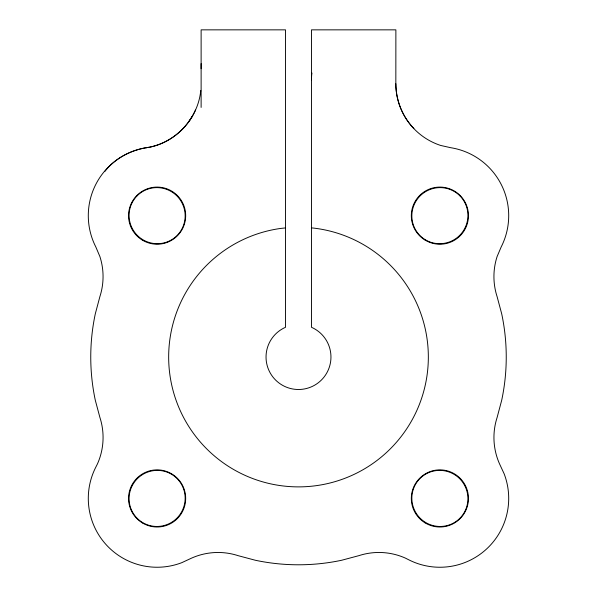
<?xml version="1.0" encoding="UTF-8"?>
<svg xmlns="http://www.w3.org/2000/svg" width="597" height="597" viewBox="0 0 597 597"><rect width="100%" height="100%" fill="white"/><g stroke="black" fill="none" stroke-linecap="round" stroke-linejoin="round"><path stroke-width="0.9" d="M413.885 128.527C402.348 116.676 395.901 100.221 395.841 83.722L395.878 29.85L311.485 29.85L311.485 327.29A32.462 32.462 0 0 1 324.126 376.961A32.462 32.462 0 0 1 272.874 376.968A32.462 32.462 0 0 1 285.515 327.29L285.515 29.85L201.122 29.85L201.122 107.43M200.756 90.468C198.122 119.004 174.555 143.974 146.078 147.75M188.562 122.027L192.413 116.146M104.908 171.376C115.594 157.518 132.534 149.362 149.69 147.183A64.916 64.916 0 0 0 195.495 110.087M285.515 227.92L280.724 228.427A129.84 129.84 0 0 0 189.697 427.892A129.84 129.84 0 0 0 408.93 425.333A129.84 129.84 0 0 0 313.268 228.047L311.485 227.897M201.122 63.64L201.122 68.715M395.841 83.722A64.916 64.916 0 0 0 440.698 145.459L450.653 147.69A68.812 68.812 0 0 1 501.204 246.897L497.107 256.546A64.916 64.916 0 0 0 497.107 296.664L501.704 313.85A207.741 207.741 0 0 1 501.704 400.236L497.122 417.445A64.916 64.916 0 0 0 499.555 463.914L504.129 473.772A68.812 68.812 0 0 1 408.647 559.747L405.341 558.083A64.916 64.916 0 0 0 358.879 555.65L341.693 560.247A207.741 207.741 0 0 1 255.307 560.247L238.099 555.658A64.916 64.916 0 0 0 191.63 558.098L181.772 562.673A68.812 68.812 0 0 1 95.796 467.19L97.46 463.884A64.916 64.916 0 0 0 99.893 417.422L95.296 400.236A207.741 207.741 0 0 1 95.296 313.85L99.878 296.642A64.916 64.916 0 0 0 99.878 256.516L95.796 246.897A68.812 68.812 0 0 1 146.347 147.69M311.492 80.192A28.223 2.709 84.5 0 1 311.97 73.05M142.444 522.942A28.566 28.566 0 0 0 185.674 498.883A28.566 28.566 0 0 0 143.22 473.473A28.566 28.566 0 0 0 142.444 522.942M142.444 240.166A28.566 28.566 0 0 0 185.674 216.107A28.566 28.566 0 0 0 143.22 190.697A28.566 28.566 0 0 0 142.444 240.166M425.213 240.166A28.566 28.566 0 0 0 468.451 216.107A28.566 28.566 0 0 0 425.997 190.697A28.566 28.566 0 0 0 425.213 240.166M425.213 522.942A28.566 28.566 0 0 0 468.451 498.883A28.566 28.566 0 0 0 425.997 473.473A28.566 28.566 0 0 0 425.213 522.942M137.198 195.741A28.238 27.955 45 0 0 137.347 235.427A28.238 27.955 45 0 0 177.033 235.576A28.238 27.955 45 0 0 176.884 195.891A28.238 27.955 45 0 0 137.198 195.741M459.802 195.741A28.238 27.955 -45 0 0 420.116 195.891A28.238 27.955 -45 0 0 419.967 235.576A28.238 27.955 -45 0 0 459.653 235.427A28.238 27.955 -45 0 0 459.802 195.741M459.802 518.345A28.238 27.955 45 0 0 459.653 478.66A28.238 27.955 45 0 0 419.967 478.51A28.238 27.955 45 0 0 420.116 518.196A28.238 27.955 45 0 0 459.802 518.345M137.198 518.345A28.238 27.955 -45 0 0 176.884 518.196A28.238 27.955 -45 0 0 177.033 478.51A28.238 27.955 -45 0 0 137.347 478.66A28.238 27.955 -45 0 0 137.198 518.345"/></g></svg>
